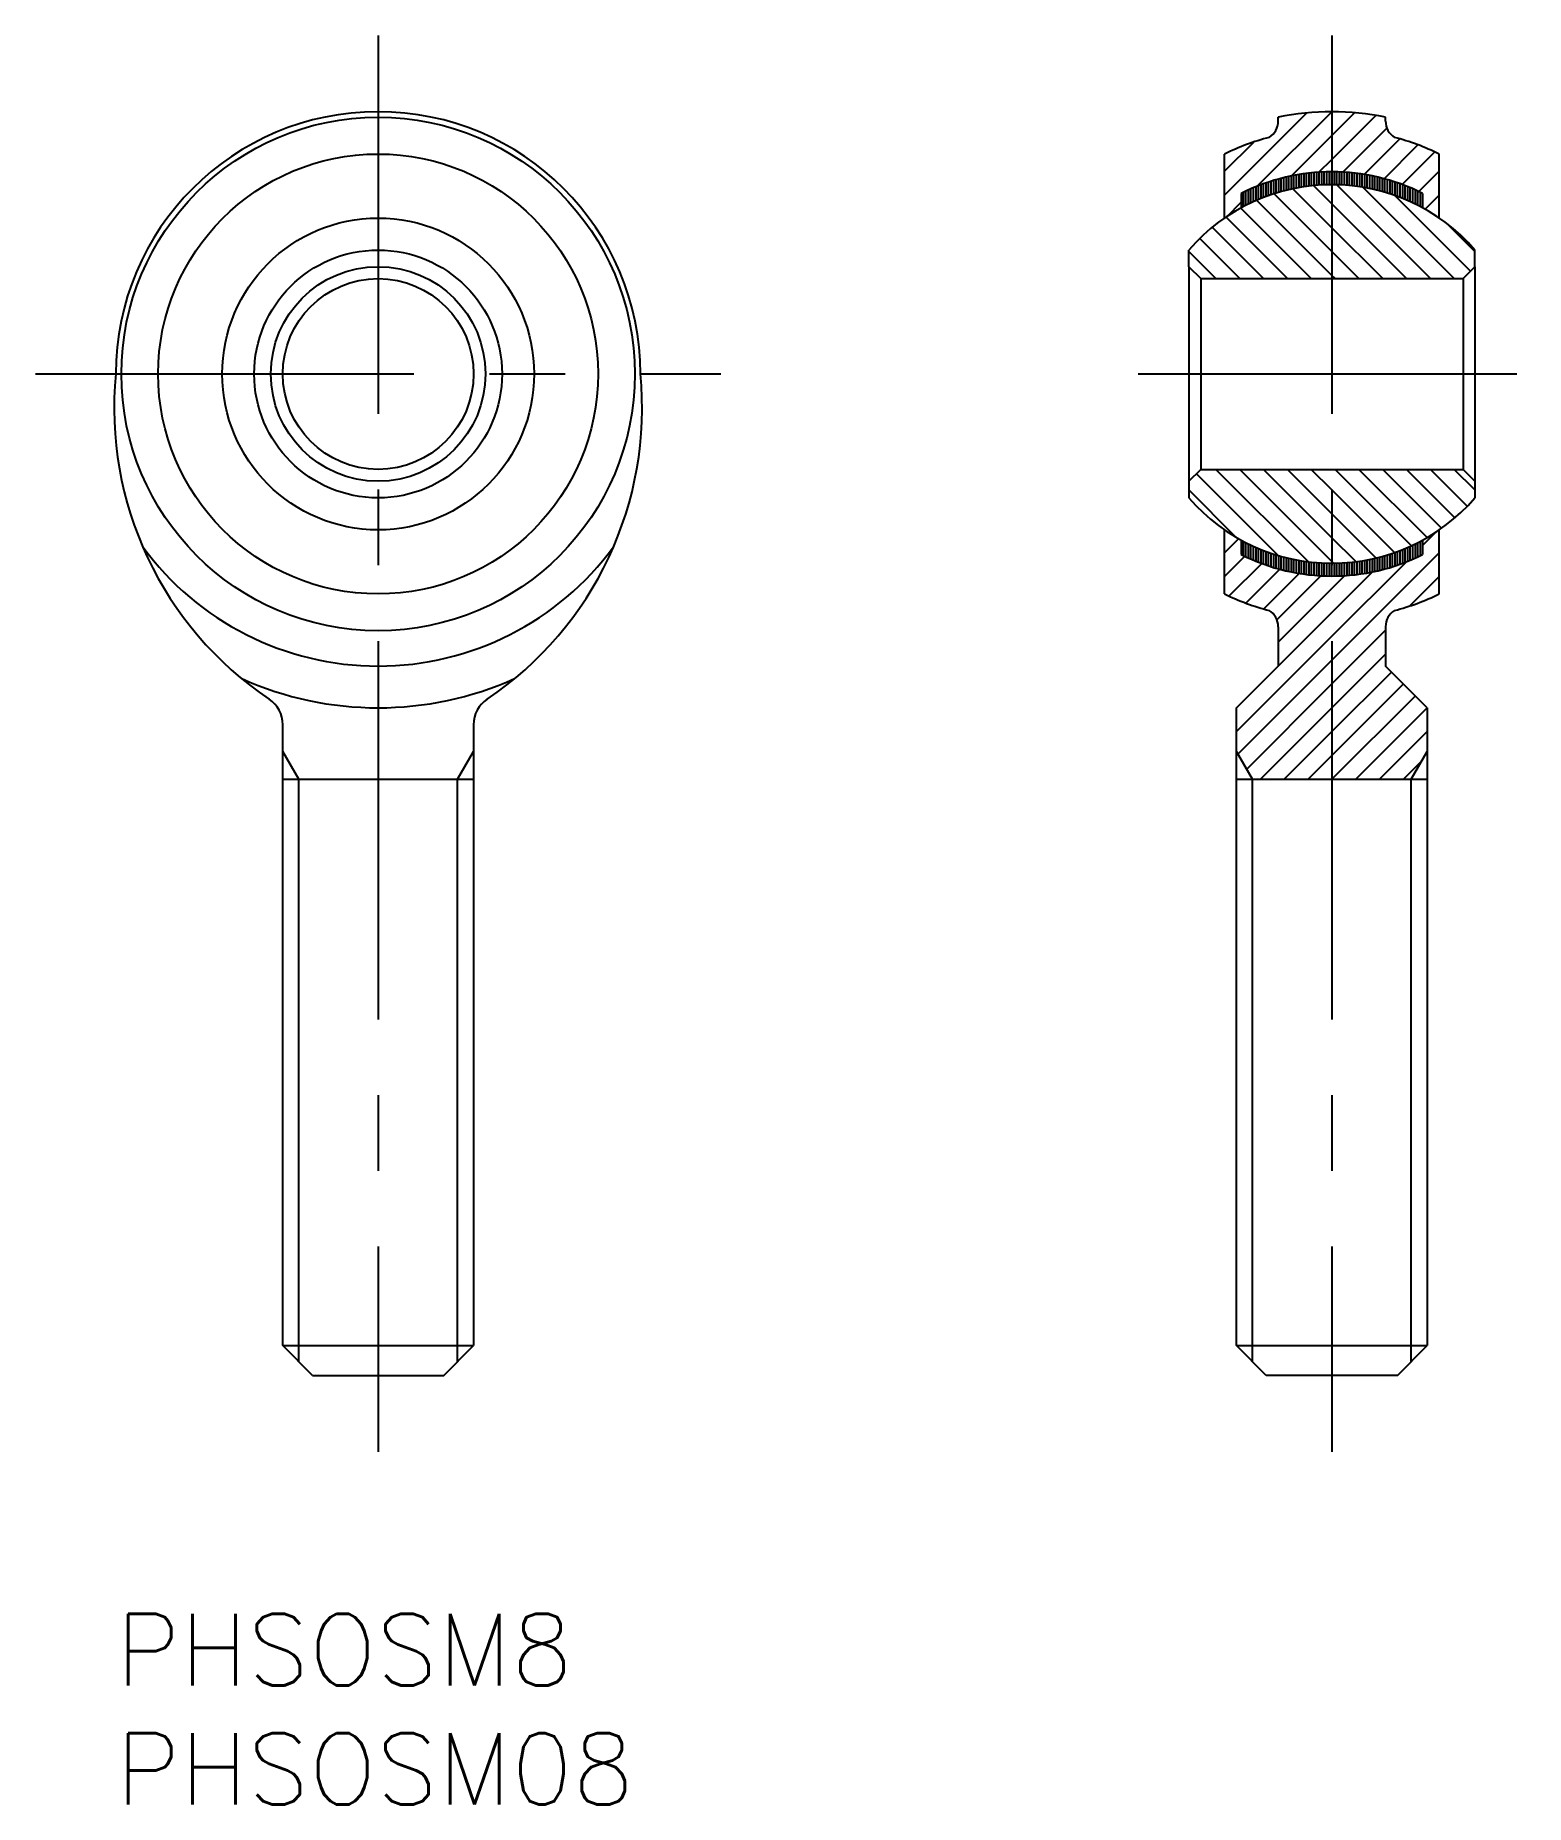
# Model space of a CAD drawing. Extents: x -3.4 to 59.1, y -8 to 66.2.
import ezdxf

# ---------------------------------------------------------------- set-up
doc = ezdxf.new("R2010")
doc.units = 0
doc.header["$LTSCALE"] = 0.5
doc.linetypes.add('CENTER', pattern=[50.8, 31.75, -6.35, 6.35, -6.35])
for name, color, linetype in [('MSM_CENTER', 1, 'CENTER'), ('MSM_CONTINUOUS', 7, 'CONTINUOUS'), ('MSM_NARROW', 5, 'CONTINUOUS'), ('MSM_PART_NUMBER', 7, 'CONTINUOUS')]:
    doc.layers.add(name, color=color, linetype=linetype)
doc.styles.get("Standard").update_dxf_attribs({"font": 'txt.shx', "height": 3, "bigfont": 'bigfont.shx'})

msp = doc.modelspace()

# ---------------------------------------------------------------- linework, layer by layer
at = {"layer": 'MSM_CENTER'}
for p, q in [((11, 66.2), (11, 6.8)), ((51, 66.2), (51, 6.8)), ((-3.375, 52), (25.375, 52)), ((42.875, 52), (59.125, 52))]:
    msp.add_line(p, q, dxfattribs=at)
at = {"layer": 'MSM_CONTINUOUS'}
for p, q in [((48.75, 62.6), (48.75, 62.767)), ((53.25, 62.6), (53.25, 62.767)), ((46.5, 58.539), (46.5, 61.225)), ((55.5, 58.539), (55.5, 61.225)), ((47.2, 59.575), (47.2, 58.969)), ((54.8, 59.575), (54.8, 58.969)), ((45, 56.5), (45, 57.197)), ((57, 56.5), (57, 57.197)), ((45, 56.5), (45.5, 56)), ((45, 56.5), (45, 47.5)), ((57, 56.5), (56.5, 56)), ((57, 56.5), (57, 47.5)), ((45.5, 56), (56.5, 56)), ((45.5, 56), (45.5, 48)), ((56.5, 56), (56.5, 48)), ((45, 47.5), (45.5, 48)), ((45, 47.5), (45, 46.803)), ((45.5, 48), (56.5, 48)), ((57, 47.5), (56.5, 48)), ((57, 47.5), (57, 46.803)), ((46.5, 42.775), (46.5, 45.461)), ((55.5, 42.775), (55.5, 45.461)), ((47.2, 45.031), (47.2, 44.425)), ((54.8, 45.031), (54.8, 44.425)), ((48.75, 41.4), (48.75, 39.75)), ((53.25, 41.4), (53.25, 39.75)), ((47, 38), (48.75, 39.75)), ((55, 38), (53.25, 39.75)), ((47, 11.25), (47, 38)), ((55, 38), (55, 11.25)), ((7, 11.25), (7, 37.288)), ((15, 37.288), (15, 11.25)), ((7, 35), (15, 35)), ((47, 35), (55, 35)), ((7, 11.25), (15, 11.25)), ((8.25, 10), (7, 11.25)), ((13.75, 10), (15, 11.25)), ((47, 11.25), (55, 11.25)), ((48.25, 10), (47, 11.25)), ((53.75, 10), (55, 11.25)), ((8.25, 10), (13.75, 10)), ((53.75, 10), (48.25, 10))]:
    msp.add_line(p, q, dxfattribs=at)
for radius in [10.767, 9.225, 6.539, 5.197, 4.5, 4]:
    msp.add_circle((11, 52), radius, dxfattribs=at)
for centre, radius, start, end in [((11, 52), 11, 0, 180), ((47.95, 62.6), 0.8, 302.10485, 0), ((51, 52), 11, 78.19711, 101.80289), ((54.05, 62.6), 0.8, 180, 237.89515), ((51, 52), 10.264, 104.81743, 116.00442), ((51, 52), 10.264, 63.99558, 75.18257), ((51, 52), 8.475, 63.36036, 116.63964), ((51, 52), 7.938, 40.89545, 139.10455), ((14.619, 50.56), 14.69, 174.37295, 236.09625), ((7.381, 50.56), 14.69, 303.90375, 5.62705), ((51, 52), 7.938, 220.89545, 319.10455), ((11, 52), 12.25, 216.30716, 323.69284), ((51, 52), 8.475, 243.36036, 296.63964), ((51, 52), 10.264, 243.99558, 255.18257), ((51, 52), 10.264, 284.81743, 296.00442), ((47.95, 41.4), 0.8, 0, 57.89515), ((54.05, 41.4), 0.8, 122.10485, 180), ((11, 52), 14, 245.86906, 294.13094), ((5.7, 37.288), 1.3, 0, 56.09625), ((16.3, 37.288), 1.3, 123.90375, 180)]:
    msp.add_arc(centre, radius, start, end, dxfattribs=at)
at = {"layer": 'MSM_NARROW'}
for p, q in [((46.5, 59.5), (49.948, 62.948)), ((47.873, 59.873), (51, 63)), ((48.75, 62.75), (48.771, 62.771)), ((51, 63), (51, 63)), ((51, 62), (51.955, 62.955)), ((51, 61), (52.842, 62.842)), ((46.5, 60.5), (47.724, 61.724)), ((49.303, 60.303), (51, 62)), ((51.46, 60.46), (53.308, 62.308)), ((52.36, 60.36), (53.855, 61.855)), ((53.187, 60.187), (54.608, 61.608)), ((50.457, 60.457), (51, 61)), ((53.943, 59.943), (55.311, 61.311)), ((48.56, 59.548), (48.56, 60.112)), ((48.667, 59.584), (48.667, 60.144)), ((48.773, 59.618), (48.773, 60.177)), ((48.879, 59.645), (48.879, 60.202)), ((48.985, 59.672), (48.985, 60.227)), ((49.091, 59.699), (49.091, 60.252)), ((49.197, 59.726), (49.197, 60.278)), ((49.303, 59.754), (49.303, 60.303)), ((49.409, 59.774), (49.409, 60.322)), ((49.515, 59.793), (49.515, 60.34)), ((49.621, 59.812), (49.621, 60.357)), ((49.727, 59.831), (49.727, 60.375)), ((49.833, 59.85), (49.833, 60.393)), ((49.939, 59.864), (49.939, 60.407)), ((50.045, 59.876), (50.045, 60.417)), ((50.151, 59.887), (50.151, 60.428)), ((50.258, 59.898), (50.258, 60.438)), ((50.364, 59.91), (50.364, 60.449)), ((50.47, 59.919), (50.47, 60.457)), ((50.576, 59.922), (50.576, 60.461)), ((50.682, 59.926), (50.682, 60.464)), ((50.788, 59.93), (50.788, 60.468)), ((50.894, 59.934), (50.894, 60.471)), ((51, 59.938), (51, 60.475)), ((51, 59.938), (51, 60.475)), ((51.106, 59.934), (51.106, 60.471)), ((51.212, 59.93), (51.212, 60.468)), ((51.318, 59.926), (51.318, 60.464)), ((51.424, 59.922), (51.424, 60.461)), ((51.53, 59.919), (51.53, 60.457)), ((51.636, 59.91), (51.636, 60.449)), ((51.742, 59.898), (51.742, 60.438)), ((51.849, 59.887), (51.849, 60.428)), ((51.955, 59.876), (51.955, 60.417)), ((52.061, 59.864), (52.061, 60.407)), ((52.167, 59.85), (52.167, 60.393)), ((52.273, 59.831), (52.273, 60.375)), ((52.379, 59.812), (52.379, 60.357)), ((52.485, 59.793), (52.485, 60.34)), ((52.591, 59.774), (52.591, 60.322)), ((52.697, 59.754), (52.697, 60.303)), ((52.803, 59.726), (52.803, 60.278)), ((52.909, 59.699), (52.909, 60.252)), ((53.015, 59.672), (53.015, 60.227)), ((53.121, 59.645), (53.121, 60.202)), ((53.227, 59.618), (53.227, 60.177)), ((53.333, 59.584), (53.333, 60.144)), ((53.44, 59.548), (53.44, 60.112)), ((54.646, 59.646), (55.5, 60.5)), ((47.288, 59.013), (47.288, 59.616)), ((47.394, 59.066), (47.394, 59.665)), ((47.5, 59.119), (47.5, 59.713)), ((47.606, 59.172), (47.606, 59.762)), ((47.712, 59.224), (47.712, 59.811)), ((47.818, 59.268), (47.818, 59.852)), ((47.924, 59.312), (47.924, 59.892)), ((48.03, 59.356), (48.03, 59.933)), ((48.136, 59.4), (48.136, 59.973)), ((48.242, 59.443), (48.242, 60.014)), ((48.348, 59.478), (48.348, 60.046)), ((48.454, 59.513), (48.454, 60.079)), ((51, 57.134), (48.579, 59.555)), ((51, 58.134), (49.368, 59.766)), ((51, 59.134), (50.238, 59.896)), ((55.134, 56), (51.204, 59.93)), ((56.134, 56), (52.31, 59.824)), ((53.546, 59.513), (53.546, 60.079)), ((53.652, 59.478), (53.652, 60.046)), ((56.817, 56.317), (53.659, 59.475)), ((53.758, 59.443), (53.758, 60.014)), ((53.864, 59.4), (53.864, 59.973)), ((53.97, 59.356), (53.97, 59.933)), ((54.076, 59.312), (54.076, 59.892)), ((54.182, 59.268), (54.182, 59.852)), ((54.288, 59.224), (54.288, 59.811)), ((54.394, 59.172), (54.394, 59.762)), ((54.5, 59.119), (54.5, 59.713)), ((54.606, 59.066), (54.606, 59.665)), ((54.712, 59.013), (54.712, 59.616)), ((54.907, 58.907), (55.5, 59.5)), ((46.611, 58.611), (47.2, 59.2)), ((50.134, 56), (47.178, 58.956)), ((51, 56.134), (47.852, 59.282)), ((54.134, 56), (51, 59.134)), ((48.134, 56), (45.987, 58.147)), ((49.134, 56), (46.56, 58.574)), ((53.134, 56), (51, 58.134)), ((57, 57.134), (55.875, 58.259)), ((46.134, 56), (45, 57.134)), ((47.134, 56), (45.457, 57.677)), ((52.134, 56), (51, 57.134)), ((51.134, 56), (51, 56.134)), ((48.743, 44.391), (45.317, 47.817)), ((50.005, 44.129), (46.134, 48)), ((51, 44.134), (47.134, 48)), ((51, 45.134), (48.134, 48)), ((51, 46.134), (49.134, 48)), ((51, 47.134), (50.134, 48)), ((54.335, 44.799), (51.134, 48)), ((54.99, 45.144), (52.134, 48)), ((55.598, 45.536), (53.134, 48)), ((56.162, 45.972), (54.134, 48)), ((56.677, 46.457), (55.134, 48)), ((57, 47.134), (56.134, 48)), ((46.962, 45.172), (45, 47.134)), ((53.622, 44.512), (51, 47.134)), ((52.849, 44.285), (51, 46.134)), ((54.8, 44.8), (55.389, 45.389)), ((46.5, 44.5), (47.093, 45.093)), ((47.288, 44.384), (47.288, 44.987)), ((47.394, 44.335), (47.394, 44.934)), ((47.5, 44.287), (47.5, 44.881)), ((47.606, 44.238), (47.606, 44.828)), ((47.712, 44.189), (47.712, 44.776)), ((47.818, 44.148), (47.818, 44.732)), ((47.924, 44.108), (47.924, 44.688)), ((48.03, 44.067), (48.03, 44.644)), ((48.136, 44.027), (48.136, 44.6)), ((48.242, 43.986), (48.242, 44.557)), ((48.348, 43.954), (48.348, 44.522)), ((52.004, 44.13), (51, 45.134)), ((53.652, 43.954), (53.652, 44.522)), ((53.758, 43.986), (53.758, 44.557)), ((53.864, 44.027), (53.864, 44.6)), ((53.97, 44.067), (53.97, 44.644)), ((54.076, 44.108), (54.076, 44.688)), ((54.182, 44.148), (54.182, 44.732)), ((54.288, 44.189), (54.288, 44.776)), ((54.394, 44.238), (54.394, 44.828)), ((54.5, 44.287), (54.5, 44.881)), ((54.606, 44.335), (54.606, 44.934)), ((54.712, 44.384), (54.712, 44.987)), ((46.5, 43.5), (47.354, 44.354)), ((46.689, 42.689), (48.057, 44.057)), ((47.392, 42.392), (48.813, 43.813)), ((48.454, 43.921), (48.454, 44.487)), ((48.56, 43.888), (48.56, 44.452)), ((48.667, 43.856), (48.667, 44.416)), ((48.773, 43.823), (48.773, 44.382)), ((48.879, 43.798), (48.879, 44.355)), ((48.985, 43.773), (48.985, 44.328)), ((49.091, 43.748), (49.091, 44.301)), ((49.197, 43.722), (49.197, 44.274)), ((49.303, 43.697), (49.303, 44.246)), ((49.409, 43.678), (49.409, 44.226)), ((49.515, 43.66), (49.515, 44.207)), ((49.621, 43.643), (49.621, 44.188)), ((49.727, 43.625), (49.727, 44.169)), ((49.833, 43.607), (49.833, 44.15)), ((49.939, 43.593), (49.939, 44.136)), ((50.045, 43.583), (50.045, 44.124)), ((50.151, 43.572), (50.151, 44.113)), ((50.258, 43.562), (50.258, 44.102)), ((50.364, 43.551), (50.364, 44.09)), ((50.47, 43.543), (50.47, 44.081)), ((50.576, 43.539), (50.576, 44.078)), ((50.682, 43.536), (50.682, 44.074)), ((50.788, 43.532), (50.788, 44.07)), ((50.894, 43.529), (50.894, 44.066)), ((51, 40), (55.5, 44.5)), ((51.069, 44.065), (51, 44.134)), ((51, 41), (54.127, 44.127)), ((51, 43.525), (51, 44.062)), ((51, 43.525), (51, 44.062)), ((51.106, 43.529), (51.106, 44.066)), ((51.212, 43.532), (51.212, 44.07)), ((51.318, 43.536), (51.318, 44.074)), ((51.424, 43.539), (51.424, 44.078)), ((51.53, 43.543), (51.53, 44.081)), ((51.636, 43.551), (51.636, 44.09)), ((51.742, 43.562), (51.742, 44.102)), ((51.849, 43.572), (51.849, 44.113)), ((51.955, 43.583), (51.955, 44.124)), ((52.061, 43.593), (52.061, 44.136)), ((52.167, 43.607), (52.167, 44.15)), ((52.273, 43.625), (52.273, 44.169)), ((52.379, 43.643), (52.379, 44.188)), ((52.485, 43.66), (52.485, 44.207)), ((52.591, 43.678), (52.591, 44.226)), ((52.697, 43.697), (52.697, 44.246)), ((52.803, 43.722), (52.803, 44.274)), ((52.909, 43.748), (52.909, 44.301)), ((53.015, 43.773), (53.015, 44.328)), ((53.121, 43.798), (53.121, 44.355)), ((53.227, 43.823), (53.227, 44.382)), ((53.333, 43.856), (53.333, 44.416)), ((53.44, 43.888), (53.44, 44.452)), ((53.546, 43.921), (53.546, 44.487)), ((48.145, 42.145), (49.64, 43.64)), ((48.692, 41.692), (50.54, 43.54)), ((51, 42), (52.697, 43.697)), ((51, 43), (51.543, 43.543)), ((54.276, 42.276), (55.5, 43.5)), ((48.75, 40.75), (51, 43)), ((48.75, 39.75), (51, 42)), ((47, 37), (51, 41)), ((51, 39), (53.25, 41.25)), ((51, 38), (53.25, 40.25)), ((47.063, 36.063), (51, 40)), ((51, 37), (53.5, 39.5)), ((47.429, 35.429), (51, 39)), ((51, 36), (54, 39)), ((48, 35), (51, 38)), ((51, 35), (54.5, 38.5)), ((52, 35), (55, 38)), ((49, 35), (51, 37)), ((53, 35), (55, 37)), ((7.676, 35), (7, 36.172)), ((14.323, 35), (15, 36.172)), ((47.677, 35), (47, 36.172)), ((50, 35), (51, 36)), ((54, 35), (54.765, 35.765)), ((54.324, 35), (55, 36.172)), ((7.676, 10.574), (7.676, 35)), ((14.323, 10.574), (14.323, 35)), ((47.677, 10.574), (47.677, 35)), ((51, 35), (51, 35)), ((54.324, 10.574), (54.324, 35))]:
    msp.add_line(p, q, dxfattribs=at)

# ---------------------------------------------------------------- texts
at = {"layer": 'MSM_PART_NUMBER'}
for s, p in [('PHSOSM8', (0, -3)), ('PHSOSM08', (0, -8))]:
    msp.add_text(s, height=3, dxfattribs=at).set_placement(p)

doc.saveas('drawing.dxf')
